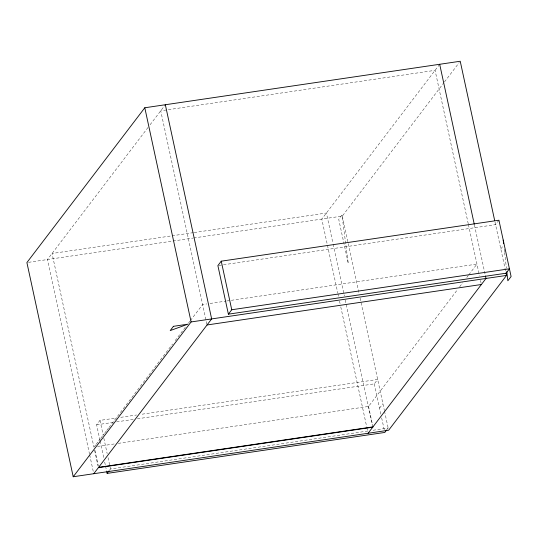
<?xml version="1.0" encoding="UTF-8"?>
<svg xmlns="http://www.w3.org/2000/svg" width="538" height="538" viewBox="0 0 538 538"><rect width="100%" height="100%" fill="white"/><g stroke="black" fill="none" stroke-linecap="round" stroke-linejoin="round"><path stroke-width="0.4" stroke-dasharray="2.69 2.02" d="M148.064 127.425L47.445 259.545L89.496 454.025M150.095 124.755L165.341 104.742M99.954 440.198L96.625 424.818L99.994 420.4L116.618 417.945M94.197 446.917L95.724 444.913M96.235 444.24L98.272 441.57M98.784 440.898L100.31 438.894M100.814 438.228L102.341 436.224M102.852 435.551L104.379 433.547M104.89 432.882L106.416 430.871M106.927 430.205L108.454 428.201M108.958 427.528L172.59 343.984M175.132 340.641L186.33 325.934M188.367 323.264L189.894 321.26M190.405 320.587L202.624 304.548L206.78 303.936M109.53 470.239L110.492 468.975L368.221 430.965M439.687 64.278L321.791 219.08L327.292 244.521M193.767 237.964L342.343 216.054L443.971 82.603M444.482 81.931L459.217 62.583M137.365 418.806L374.307 383.863L377.669 379.445L140.727 414.388M498.928 220.224L495.559 224.642L217.883 265.597M118.306 443.359L368.543 406.452L457.623 289.484M459.66 286.815L462.714 282.8M466.789 277.453L468.316 275.449M468.82 274.784L476.964 264.084L230.889 300.379M379.552 408.154L382.921 403.735M500.811 248.933L503.218 245.772M387.212 429.284L388.174 428.019L371.543 430.474M193.391 232.645L52.058 253.492L93.928 447.152M194.218 232.524L326.405 213.028L332.968 243.391M28.541 262.329L172.153 241.152M172.98 241.031L192.934 238.085M210.102 303.445L225.899 301.119M226.733 300.991L230.056 300.5M120.774 417.333L136.571 415M96.625 424.818L113.256 422.364M116.578 421.873L134.036 419.297M97.526 446.426L114.15 443.971M495.007 222.086L505.713 271.596M474.462 225.119L485.283 275.174M468.255 223.788L435.074 70.337L160.727 110.794L206.861 324.158M468.43 224.608L479.432 275.483M480.495 280.406L481.207 283.694M342.343 216.054L359.196 294.01M360.083 298.113L384.388 410.534M384.495 411.019L388.47 429.411M374.307 383.863L380.958 414.63M381.657 417.865L384.28 430.01M368.543 406.452L372.605 425.242M333.15 244.212L344.327 295.907M345.214 300.009L372.357 425.565M327.474 245.341L337.763 292.934M337.938 293.755L338.469 296.216M339.539 301.146L340.07 303.607M340.776 306.889L366.681 426.695M366.855 427.515L367.743 431.617M99.994 420.4L103.141 434.973M103.841 438.208L107.17 453.595M108.044 457.636L110.492 468.975M100.129 441.005L103.975 458.82M104.681 462.055L105.381 465.296M105.556 466.103L106.605 470.965M94.903 450.185L98.259 465.706M94.641 450.434L98.01 466.022M89.671 454.845L93.397 472.082M504.261 249.228L504.55 251.723M504.644 252.551L506.44 268.327M341.98 215.113L338.738 219.363L348.288 263.526L341.98 215.113"/><path stroke-width="0.81" d="M494.657 220.446L460.232 61.251L144.796 107.768L26.9 262.571L73.208 476.749L388.651 430.232L506.54 275.429L506.009 272.961M506.816 271.65L507.859 280.782L511.1 276.525L498.928 220.224L221.246 261.179L217.883 265.597L228.388 314.172L506.063 273.217L509.432 268.798L231.75 309.754L228.388 314.172M73.208 476.749L191.098 321.946L506.54 275.429M93.753 473.722L211.649 318.92L165.341 104.742M106.78 471.772L107.129 473.393L109.053 470.864M368.1 433.258L485.996 278.455L485.464 275.994M386.728 429.916L384.805 432.438L107.129 473.393M207.036 324.972L481.382 284.508M98.615 467.34L372.962 426.876M98.367 467.663L372.713 427.206M439.687 64.278L474.281 224.299M221.246 261.179L231.75 309.754M144.796 107.768L191.098 321.946M503.225 240.096L503.602 243.418M173.444 326.324L170.203 330.581L187.883 324.199L173.444 326.324"/></g></svg>
